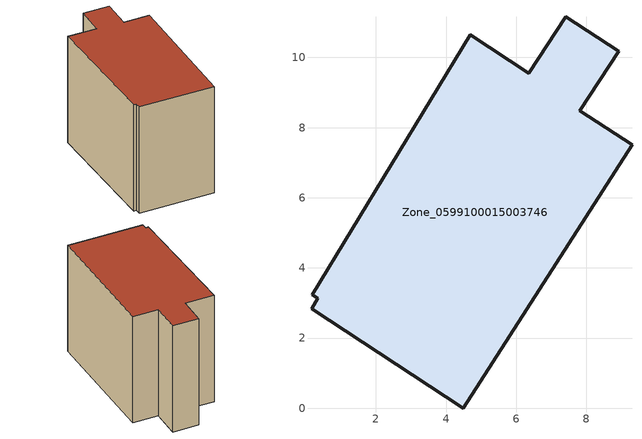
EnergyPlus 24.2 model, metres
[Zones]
Zone_0599100015003746
 floor ground (C_G): 0.35,3.14 0.18,3.24 4.68,10.65 6.36,9.55 7.41,11.16 8.92,10.17 7.81,8.48 9.3,7.51 4.49,0 0.17,2.83 z0.88
 wall outside (C_F): 7.81,8.48 8.92,10.17 7.41,11.16 6.36,9.55 4.68,10.65 0.18,3.24 0.35,3.14 0.17,2.83 4.49,0 9.3,7.51 7.81,8.48 z0.88:8.79
 roof outside (C_R): 0.17,2.83 4.49,0 9.3,7.51 7.81,8.48 8.92,10.17 7.41,11.16 6.36,9.55 4.68,10.65 0.18,3.24 0.35,3.14 z8.79
[BUILDING]
Pand.0599100015003746: North Axis=0; Terrain=City; Loads Convergence Tolerance Value=0.04; Temperature Convergence Tolerance Value=0.4; Solar Distribution=FullExterior; Maximum Number of Warmup Days=25; Minimum Number of Warmup Days=1
[Site:Location]
Rotterdam.The.Hague.AP_ZH_NLD Design_Conditions: Latitude=51.96; Longitude=4.45; Time Zone=1; Elevation=-4.5
[SITE:GROUNDTEMPERATURE:BUILDINGSURFACE]
18, 18, 18, 18, 18, 18, 18, 18, 18, 18, 18, 18
[MATERIAL] Thermal Absorptance=0.9; Solar Absorptance=0.7; Visible Absorptance=0.7
Name | Roughness | Thickness | Conductivity | Density | Specific Heat
G.TI.1965-1974 | MediumSmooth | 0.15 | 0.882353 | 540 | 1210
F.TI.1965-1974 | Rough | 0.3 | 0.697674 | 1920 | 840
R.TI.1965-1974 | MediumRough | 0.2 | 0.232558 | 1500 | 1000
[CONSTRUCTION]
C_G: G.TI.1965-1974
C_F: F.TI.1965-1974
C_R: R.TI.1965-1974
[ZONE]
Zone_0599100015003746: Type=1; Multiplier=1; Ceiling Height=Autocalculate; Volume=Autocalculate; Floor Area=autocalculate; Part of Total Floor Area=Yes
[ZONEINFILTRATION:DESIGNFLOWRATE]
Infil_Zone_0599100015003746: Zone or ZoneList or Space or SpaceList=Zone_0599100015003746; Schedule=AlwaysOn; Design Flow Rate Calculation Method=Flow/Area; Flow Rate per Floor Area=0.003; Constant Term Coefficient=1; Temperature Term Coefficient=0; Velocity Term Coefficient=0; Velocity Squared Term Coefficient=0
[HVACTEMPLATE:ZONE:IDEALLOADSAIRSYSTEM]
Zone_0599100015003746: Maximum Heating Supply Air Temperature=50; Minimum Cooling Supply Air Temperature=13; Maximum Heating Supply Air Humidity Ratio=0.0156; Minimum Cooling Supply Air Humidity Ratio=0.0077; Heating Limit=NoLimit; Cooling Limit=NoLimit; Dehumidification Control Type=ConstantSensibleHeatRatio; Cooling Sensible Heat Ratio=0.7; Dehumidification Setpoint=60; Humidification Control Type=None; Humidification Setpoint=30; Outdoor Air Method=None; Outdoor Air Flow Rate per Person=0.00944; Outdoor Air Flow Rate per Zone Floor Area=0; Outdoor Air Flow Rate per Zone=0; Demand Controlled Ventilation Type=None; Outdoor Air Economizer Type=NoEconomizer; Heat Recovery Type=None; Sensible Heat Recovery Effectiveness=0.7; Latent Heat Recovery Effectiveness=0.65
[ZONECONTROL:THERMOSTAT]
ThermostatControl_Zone_0599100015003746: Zone or ZoneList=Zone_0599100015003746; Control Type Schedule=DualSetpointControlType; Control 1=Thermostat_Zone_0599100015003746; Temperature Difference Between Cutout And Setpoint=0
[THERMOSTATSETPOINT:DUALSETPOINT]
Thermostat_Zone_0599100015003746: Heating Setpoint Temperature Schedule=HeatingSetpoint_Zone_0599100015003746; Cooling Setpoint Temperature Schedule=CoolingSetpoint_Zone_0599100015003746
[SCHEDULE:COMPACT]
HeatingSetpoint_Zone_0599100015003746: Through: 12/31, For: AllDays, Until: 24:00, 21
CoolingSetpoint_Zone_0599100015003746: Through: 12/31, For: AllDays, Until: 24:00, 24
DualSetpointControlType: Through: 12/31, For: AllDays, Until: 24:00, 4
AlwaysOn: Through: 12/31, For: AllDays, Until: 24:00, 1
